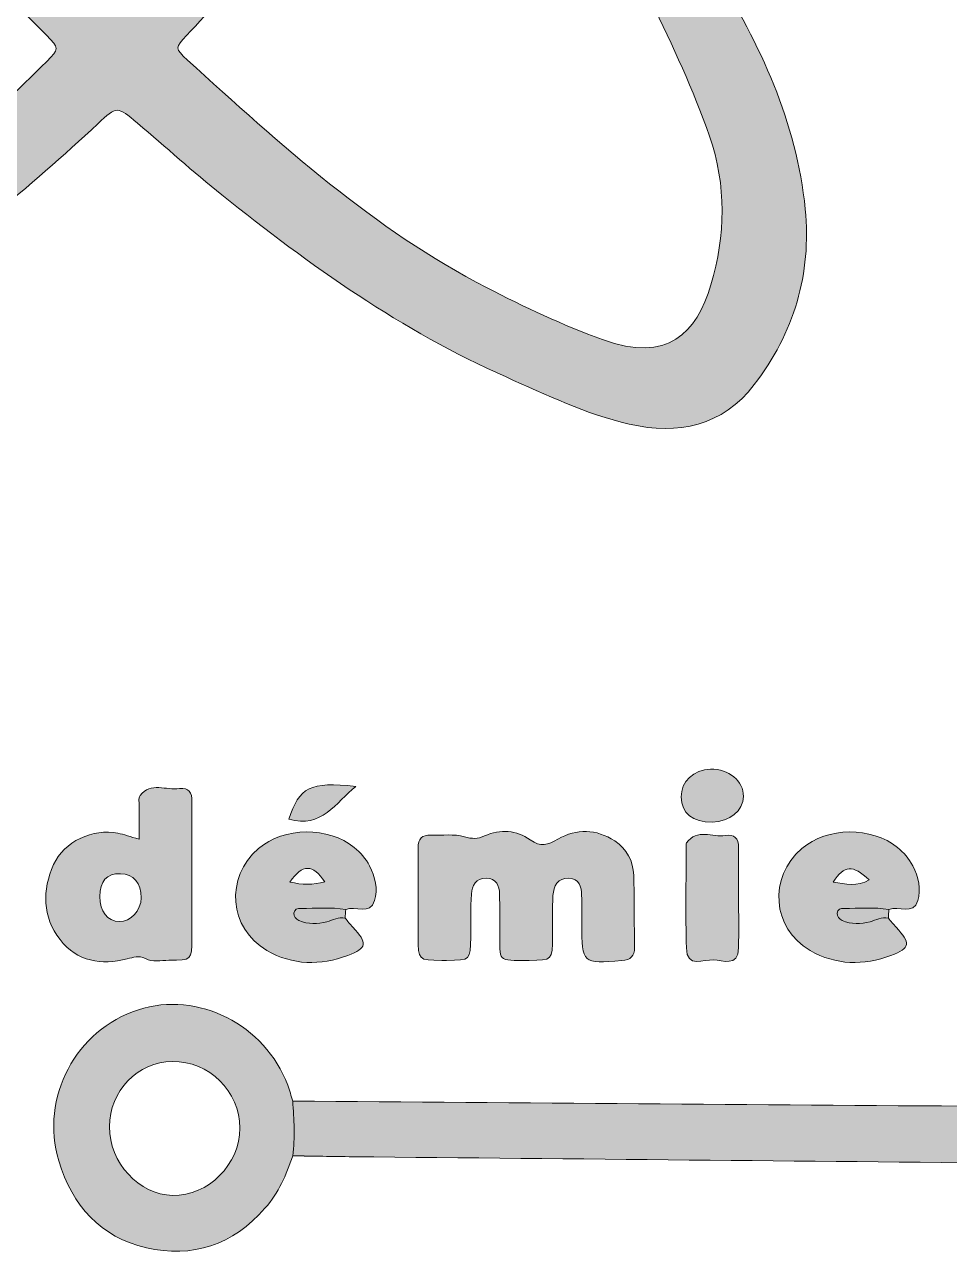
# Model space of a CAD drawing. Header units: millimetres. Extents: x -46 to 187, y -44 to 92.
# Drawn here: x -12.99 to 19.57, y -40.41 to 3.02 of the extents above; entities that cross this region are included whole.
import ezdxf

# ---------------------------------------------------------------- set-up
doc = ezdxf.new("R2010")
doc.units = ezdxf.units.MM
doc.header["$MEASUREMENT"] = 0
doc.layers.add('Calque 1', color=7, linetype='Continuous')

# ---------------------------------------------------------------- blocks, each defined once
blk = doc.blocks.new('block 2')
at = {"layer": 'Calque 1', "true_color": 0xffffff}
h = blk.add_hatch(color=7, dxfattribs=at)
h.dxf.hatch_style = 2
edge = h.paths.add_edge_path()
edge.add_spline(control_points=[(-20.24, 8.566), (-19.517, 10.104), (-18.154, 11.222), (-17.59, 12.909), (-17.046, 12.516), (-16.704, 12.042), (-16.367, 11.579), (-16.021, 11.104), (-15.581, 10.901), (-15.009, 10.87), (-11.517, 10.679), (-8.025, 10.659), (-4.531, 10.857), (-4.131, 10.88), (-3.841, 11.011), (-3.603, 11.336), (-3.254, 11.813), (-2.876, 12.27), (-2.502, 12.728), (-2.365, 12.896), (-2.279, 13.126), (-2.019, 13.17), (-1.792, 13.057), (-1.769, 12.811), (-1.658, 12.625), (-1.345, 12.1), (-1.117, 11.537), (-0.75, 11.025), (-0.409, 10.547), (-0.339, 9.871), (-0.171, 9.276), (-0.099, 9.024), (-0.294, 8.916), (-0.498, 8.876), (-0.884, 8.799), (-1.273, 8.716), (-1.664, 8.692), (-2.038, 8.668), (-2.284, 8.505), (-2.506, 8.217), (-4.005, 6.273), (-5.606, 4.417), (-7.291, 2.633), (-7.692, 2.209), (-7.703, 2.181), (-7.256, 1.773), (-3.983, -1.211), (-0.699, -4.183), (3.278, -6.239), (4.605, -6.924), (5.958, -7.558), (7.363, -8.07), (9.663, -8.907), (10.666, -7.837), (11.174, -6.14), (11.695, -4.403), (11.726, -2.637), (11.124, -0.903), (10.558, 0.722), (9.827, 2.278), (9.076, 3.825), (9.004, 3.973), (8.932, 4.12), (8.85, 4.287), (9.448, 4.57), (10.012, 4.822), (10.561, 5.102), (10.889, 5.27), (11.107, 5.27), (11.324, 4.913), (12.899, 2.311), (14.196, -0.402), (14.497, -3.472), (14.721, -5.751), (14.101, -7.841), (12.702, -9.654), (11.578, -11.111), (10.032, -11.442), (8.298, -11.044), (6.778, -10.694), (5.381, -10.01), (3.964, -9.385), (0.295, -7.768), (-2.938, -5.464), (-6.046, -2.972), (-7.057, -2.161), (-8.023, -1.294), (-9.011, -0.455), (-9.741, 0.164), (-9.738, 0.157), (-10.413, -0.472), (-12.828, -2.725), (-15.383, -4.805), (-18.097, -6.689), (-20.589, -8.418), (-23.291, -9.745), (-26.091, -10.886), (-26.585, -11.088), (-27.105, -11.215), (-27.624, -11.349), (-29.404, -11.809), (-31.168, -10.978), (-32.19, -9.378), (-33.544, -7.258), (-33.961, -4.963), (-33.465, -2.499), (-32.93, 0.158), (-31.828, 2.584), (-30.456, 4.901), (-30.288, 5.185), (-30.117, 5.317), (-29.777, 5.146), (-29.351, 4.93), (-28.906, 4.748), (-28.461, 4.571), (-28.092, 4.424), (-28.02, 4.228), (-28.201, 3.858), (-28.869, 2.491), (-29.458, 1.088), (-30.036, -0.32), (-30.863, -2.334), (-30.887, -4.374), (-30.286, -6.44), (-30.176, -6.817), (-30.026, -7.183), (-29.792, -7.51), (-29.079, -8.507), (-28.247, -8.825), (-27.071, -8.47), (-25.142, -7.887), (-23.388, -6.914), (-21.641, -5.94), (-19.336, -4.655), (-17.354, -2.932), (-15.368, -1.219), (-14.279, -0.28), (-13.229, 0.703), (-12.214, 1.721), (-11.768, 2.169), (-11.765, 2.183), (-12.225, 2.646), (-13.817, 4.246), (-15.323, 5.924), (-16.74, 7.68), (-17.008, 8.011), (-17.315, 8.144), (-17.734, 8.213), (-18.556, 8.349), (-19.417, 8.216), (-20.24, 8.566)], knot_values=[0, 0, 0, 0, 1, 1, 1, 2, 2, 2, 3, 3, 3, 4, 4, 4, 5, 5, 5, 6, 6, 6, 7, 7, 7, 8, 8, 8, 9, 9, 9, 10, 10, 10, 11, 11, 11, 12, 12, 12, 13, 13, 13, 14, 14, 14, 15, 15, 15, 16, 16, 16, 17, 17, 17, 18, 18, 18, 19, 19, 19, 20, 20, 20, 21, 21, 21, 22, 22, 22, 23, 23, 23, 24, 24, 24, 25, 25, 25, 26, 26, 26, 27, 27, 27, 28, 28, 28, 29, 29, 29, 30, 30, 30, 31, 31, 31, 32, 32, 32, 33, 33, 33, 34, 34, 34, 35, 35, 35, 36, 36, 36, 37, 37, 37, 38, 38, 38, 39, 39, 39, 40, 40, 40, 41, 41, 41, 42, 42, 42, 43, 43, 43, 44, 44, 44, 45, 45, 45, 46, 46, 46, 47, 47, 47, 48, 48, 48, 49, 49, 49, 50, 50, 50, 50], degree=3, periodic=1)
edge = h.paths.add_edge_path()
edge.add_spline(control_points=[(-12.973, 7.99), (-12.999, 7.913), (-13.025, 7.835), (-13.052, 7.758), (-12.094, 6.734), (-11.143, 5.703), (-10.174, 4.689), (-9.763, 4.259), (-9.724, 4.257), (-9.31, 4.712), (-8.381, 5.73), (-7.475, 6.769), (-6.561, 7.799), (-6.479, 7.891), (-6.456, 7.992), (-6.555, 8.152), (-8.675, 8.116), (-10.818, 7.889), (-12.973, 7.99)], knot_values=[0, 0, 0, 0, 1, 1, 1, 2, 2, 2, 3, 3, 3, 4, 4, 4, 5, 5, 5, 6, 6, 6, 6], degree=3, periodic=1)
h = blk.add_hatch(color=7, dxfattribs=at)
h.dxf.hatch_style = 2
edge = h.paths.add_edge_path()
edge.add_spline(control_points=[(-3.55, -34.875), (4.571, -34.937), (12.691, -35.003), (20.812, -35.055), (22.269, -35.064), (22.033, -35.244), (22.045, -33.884), (22.092, -28.782), (22.129, -23.68), (22.17, -18.579), (22.172, -18.297), (22.191, -18.014), (22.181, -17.733), (22.17, -17.422), (22.276, -17.248), (22.613, -17.271), (22.754, -17.28), (22.895, -17.271), (23.036, -17.271), (28.564, -17.271), (34.091, -17.271), (39.619, -17.271), (39.76, -17.271), (39.902, -17.283), (40.042, -17.27), (40.375, -17.24), (40.473, -17.395), (40.482, -17.715), (40.519, -19.063), (40.528, -19.06), (39.18, -19.064), (34.329, -19.078), (29.479, -19.095), (24.629, -19.111), (24.544, -19.111), (24.458, -19.119), (24.375, -19.11), (23.981, -19.064), (23.823, -19.209), (23.838, -19.629), (23.868, -20.53), (23.849, -21.433), (23.854, -22.335), (23.878, -26.31), (23.902, -30.285), (23.928, -34.26), (23.933, -35.049), (23.943, -35.838), (23.963, -36.627), (23.971, -36.949), (23.845, -37.091), (23.517, -37.078), (23.095, -37.061), (22.672, -37.067), (22.249, -37.063), (14.354, -36.986), (6.459, -36.909), (-1.435, -36.832), (-2.14, -36.825), (-2.844, -36.81), (-3.549, -36.8), (-3.468, -36.158), (-3.504, -35.517), (-3.55, -34.875)], knot_values=[0, 0, 0, 0, 1, 1, 1, 2, 2, 2, 3, 3, 3, 4, 4, 4, 5, 5, 5, 6, 6, 6, 7, 7, 7, 8, 8, 8, 9, 9, 9, 10, 10, 10, 11, 11, 11, 12, 12, 12, 13, 13, 13, 14, 14, 14, 15, 15, 15, 16, 16, 16, 17, 17, 17, 18, 18, 18, 19, 19, 19, 20, 20, 20, 21, 21, 21, 21], degree=3, periodic=1)
h = blk.add_hatch(color=7, dxfattribs=at)
h.dxf.hatch_style = 2
edge = h.paths.add_edge_path()
edge.add_spline(control_points=[(11.216, -25.051), (10.528, -25.058), (10.141, -24.743), (10.13, -24.169), (10.119, -23.625), (10.56, -23.208), (11.162, -23.193), (11.803, -23.176), (12.326, -23.607), (12.321, -24.147), (12.316, -24.654), (11.838, -25.045), (11.216, -25.051)], knot_values=[0, 0, 0, 0, 1, 1, 1, 2, 2, 2, 3, 3, 3, 4, 4, 4, 4], degree=3, periodic=1)
h = blk.add_hatch(color=7, dxfattribs=at)
h.dxf.hatch_style = 2
edge = h.paths.add_edge_path()
edge.add_spline(control_points=[(-8.955, -25.655), (-8.955, -25.205), (-8.957, -24.87), (-8.954, -24.534), (-8.953, -24.394), (-8.996, -24.212), (-8.925, -24.121), (-8.549, -23.629), (-8.004, -23.945), (-7.537, -23.873), (-7.211, -23.823), (-7.095, -24.021), (-7.099, -24.331), (-7.107, -24.95), (-7.1, -25.57), (-7.1, -26.189), (-7.1, -27.175), (-7.096, -28.161), (-7.101, -29.146), (-7.105, -29.913), (-7.111, -29.918), (-7.907, -29.918), (-8.187, -29.917), (-8.488, -29.992), (-8.74, -29.857), (-8.976, -29.729), (-9.159, -29.813), (-9.378, -29.867), (-10.29, -30.091), (-11.141, -29.973), (-11.744, -29.191), (-12.369, -28.38), (-12.37, -27.455), (-11.971, -26.55), (-11.613, -25.74), (-10.579, -25.263), (-9.706, -25.444), (-9.488, -25.489), (-9.276, -25.564), (-8.955, -25.655)], knot_values=[0, 0, 0, 0, 1, 1, 1, 2, 2, 2, 3, 3, 3, 4, 4, 4, 5, 5, 5, 6, 6, 6, 7, 7, 7, 8, 8, 8, 9, 9, 9, 10, 10, 10, 11, 11, 11, 12, 12, 12, 13, 13, 13, 13], degree=3, periodic=1)
edge = h.paths.add_edge_path()
edge.add_spline(control_points=[(-10.346, -27.675), (-10.348, -28.195), (-10.071, -28.547), (-9.654, -28.554), (-9.249, -28.561), (-8.893, -28.172), (-8.886, -27.714), (-8.878, -27.208), (-9.161, -26.879), (-9.615, -26.869), (-10.101, -26.857), (-10.344, -27.125), (-10.346, -27.675)], knot_values=[0, 0, 0, 0, 1, 1, 1, 2, 2, 2, 3, 3, 3, 4, 4, 4, 4], degree=3, periodic=1)
h = blk.add_hatch(color=7, dxfattribs=at)
h.dxf.hatch_style = 2
edge = h.paths.add_edge_path()
edge.add_spline(control_points=[(-1.331, -23.794), (-2.025, -24.36), (-2.536, -25.29), (-3.683, -24.951), (-3.318, -23.823), (-2.945, -23.626), (-1.331, -23.794)], knot_values=[0, 0, 0, 0, 1, 1, 1, 2, 2, 2, 2], degree=3, periodic=1)
h = blk.add_hatch(color=7, dxfattribs=at)
h.dxf.hatch_style = 2
edge = h.paths.add_edge_path()
edge.add_spline(control_points=[(-1.705, -28.432), (-1.614, -28.539), (-1.528, -28.649), (-1.432, -28.752), (-0.91, -29.312), (-0.923, -29.493), (-1.611, -29.746), (-2.576, -30.101), (-3.553, -30.103), (-4.463, -29.568), (-5.803, -28.781), (-5.938, -27), (-4.755, -25.987), (-3.861, -25.223), (-2.289, -25.202), (-1.383, -25.946), (-1.164, -26.126), (-0.98, -26.337), (-0.846, -26.591), (-0.64, -26.981), (-0.549, -27.417), (-0.665, -27.818), (-0.82, -28.35), (-1.351, -27.982), (-1.683, -28.128), (-2.21, -28.043), (-2.739, -28.091), (-3.268, -28.094), (-3.377, -28.095), (-3.498, -28.113), (-3.508, -28.259), (-3.517, -28.385), (-3.428, -28.467), (-3.33, -28.513), (-3.011, -28.661), (-2.675, -28.642), (-2.348, -28.56), (-2.135, -28.507), (-1.939, -28.38), (-1.705, -28.432)], knot_values=[0, 0, 0, 0, 1, 1, 1, 2, 2, 2, 3, 3, 3, 4, 4, 4, 5, 5, 5, 6, 6, 6, 7, 7, 7, 8, 8, 8, 9, 9, 9, 10, 10, 10, 11, 11, 11, 12, 12, 12, 13, 13, 13, 13], degree=3, periodic=1)
edge = h.paths.add_edge_path()
edge.add_spline(control_points=[(-3.648, -27.163), (-3.23, -27.264), (-2.836, -27.265), (-2.42, -27.161), (-2.841, -26.519), (-3.208, -26.52), (-3.648, -27.163)], knot_values=[0, 0, 0, 0, 1, 1, 1, 2, 2, 2, 2], degree=3, periodic=1)
h = blk.add_hatch(color=7, dxfattribs=at)
h.dxf.hatch_style = 2
edge = h.paths.add_edge_path()
edge.add_spline(control_points=[(0.865, -27.737), (0.865, -27.145), (0.872, -26.553), (0.862, -25.961), (0.856, -25.634), (1.006, -25.503), (1.322, -25.515), (1.716, -25.53), (2.132, -25.459), (2.496, -25.568), (2.769, -25.649), (2.967, -25.648), (3.205, -25.54), (3.765, -25.284), (4.326, -25.335), (4.813, -25.68), (5.181, -25.94), (5.436, -25.862), (5.789, -25.656), (6.447, -25.272), (7.137, -25.289), (7.787, -25.717), (8.218, -26), (8.443, -26.421), (8.458, -26.926), (8.484, -27.77), (8.472, -28.616), (8.485, -29.462), (8.49, -29.777), (8.359, -29.896), (8.038, -29.925), (6.66, -30.05), (6.631, -30.033), (6.631, -28.644), (6.631, -28.305), (6.632, -27.967), (6.624, -27.629), (6.616, -27.325), (6.534, -27.044), (6.173, -27.028), (5.774, -27.01), (5.634, -27.305), (5.614, -27.635), (5.584, -28.113), (5.6, -28.593), (5.596, -29.072), (5.59, -29.914), (5.59, -29.92), (4.778, -29.919), (3.618, -29.919), (3.747, -30.005), (3.74, -28.87), (3.737, -28.447), (3.742, -28.024), (3.733, -27.601), (3.726, -27.292), (3.626, -27.031), (3.26, -27.027), (2.9, -27.023), (2.763, -27.294), (2.743, -27.585), (2.707, -28.089), (2.723, -28.598), (2.718, -29.105), (2.71, -29.916), (2.711, -29.916), (1.867, -29.921), (1.811, -29.921), (1.754, -29.921), (1.698, -29.921), (0.868, -29.915), (0.867, -29.915), (0.862, -29.09), (0.86, -28.639), (0.862, -28.188), (0.862, -27.737), (0.863, -27.737), (0.864, -27.737), (0.865, -27.737)], knot_values=[0, 0, 0, 0, 1, 1, 1, 2, 2, 2, 3, 3, 3, 4, 4, 4, 5, 5, 5, 6, 6, 6, 7, 7, 7, 8, 8, 8, 9, 9, 9, 10, 10, 10, 11, 11, 11, 12, 12, 12, 13, 13, 13, 14, 14, 14, 15, 15, 15, 16, 16, 16, 17, 17, 17, 18, 18, 18, 19, 19, 19, 20, 20, 20, 21, 21, 21, 22, 22, 22, 23, 23, 23, 24, 24, 24, 25, 25, 25, 26, 26, 26, 26], degree=3, periodic=1)
h = blk.add_hatch(color=7, dxfattribs=at)
h.dxf.hatch_style = 2
edge = h.paths.add_edge_path()
edge.add_spline(control_points=[(12.15, -27.717), (12.15, -28.305), (12.161, -28.894), (12.148, -29.482), (12.133, -30.166), (11.591, -29.916), (11.269, -29.9), (10.927, -29.882), (10.327, -30.213), (10.31, -29.483), (10.282, -28.307), (10.302, -27.13), (10.303, -25.953), (10.303, -25.898), (10.292, -25.828), (10.32, -25.788), (10.685, -25.26), (11.229, -25.605), (11.686, -25.523), (11.985, -25.47), (12.157, -25.621), (12.152, -25.952), (12.143, -26.54), (12.149, -27.129), (12.15, -27.717)], knot_values=[0, 0, 0, 0, 1, 1, 1, 2, 2, 2, 3, 3, 3, 4, 4, 4, 5, 5, 5, 6, 6, 6, 7, 7, 7, 8, 8, 8, 8], degree=3, periodic=1)
h = blk.add_hatch(color=7, dxfattribs=at)
h.dxf.hatch_style = 2
edge = h.paths.add_edge_path()
edge.add_spline(control_points=[(17.423, -28.432), (17.514, -28.539), (17.6, -28.649), (17.696, -28.752), (18.218, -29.312), (18.205, -29.493), (17.516, -29.746), (16.552, -30.101), (15.575, -30.103), (14.665, -29.568), (13.325, -28.781), (13.19, -27), (14.373, -25.987), (15.267, -25.223), (16.839, -25.202), (17.745, -25.946), (17.964, -26.126), (18.148, -26.337), (18.282, -26.591), (18.488, -26.981), (18.579, -27.417), (18.462, -27.818), (18.307, -28.35), (17.776, -27.982), (17.444, -28.128), (16.918, -28.043), (16.388, -28.091), (15.86, -28.094), (15.751, -28.095), (15.63, -28.113), (15.62, -28.259), (15.611, -28.385), (15.7, -28.467), (15.798, -28.513), (16.116, -28.661), (16.453, -28.642), (16.78, -28.56), (16.993, -28.507), (17.189, -28.38), (17.423, -28.432)], knot_values=[0, 0, 0, 0, 1, 1, 1, 2, 2, 2, 3, 3, 3, 4, 4, 4, 5, 5, 5, 6, 6, 6, 7, 7, 7, 8, 8, 8, 9, 9, 9, 10, 10, 10, 11, 11, 11, 12, 12, 12, 13, 13, 13, 13], degree=3, periodic=1)
edge = h.paths.add_edge_path()
edge.add_spline(control_points=[(15.479, -27.17), (15.912, -27.234), (16.32, -27.333), (16.752, -27.09), (16.15, -26.54), (15.887, -26.56), (15.479, -27.17)], knot_values=[0, 0, 0, 0, 1, 1, 1, 2, 2, 2, 2], degree=3, periodic=1)
at = {"layer": 'Calque 1', "true_color": 0xe0edf7}
h = blk.add_hatch(color=254, dxfattribs=at)
h.dxf.hatch_style = 2
edge = h.paths.add_edge_path()
edge.add_spline(control_points=[(-1.705, -28.432), (-1.939, -28.38), (-2.135, -28.507), (-2.348, -28.56), (-2.675, -28.642), (-3.011, -28.661), (-3.33, -28.513), (-3.428, -28.467), (-3.517, -28.385), (-3.508, -28.259), (-3.498, -28.113), (-3.377, -28.095), (-3.268, -28.094), (-2.739, -28.091), (-2.21, -28.043), (-1.683, -28.128), (-1.69, -28.229), (-1.697, -28.331), (-1.705, -28.432)], knot_values=[0, 0, 0, 0, 1, 1, 1, 2, 2, 2, 3, 3, 3, 4, 4, 4, 5, 5, 5, 6, 6, 6, 6], degree=3, periodic=1)
h = blk.add_hatch(color=254, dxfattribs=at)
h.dxf.hatch_style = 2
edge = h.paths.add_edge_path()
edge.add_spline(control_points=[(17.423, -28.432), (17.189, -28.38), (16.993, -28.507), (16.78, -28.56), (16.453, -28.642), (16.116, -28.661), (15.798, -28.513), (15.7, -28.467), (15.611, -28.385), (15.62, -28.259), (15.63, -28.113), (15.751, -28.095), (15.86, -28.094), (16.388, -28.091), (16.918, -28.043), (17.444, -28.128), (17.437, -28.229), (17.43, -28.331), (17.423, -28.432)], knot_values=[0, 0, 0, 0, 1, 1, 1, 2, 2, 2, 3, 3, 3, 4, 4, 4, 5, 5, 5, 6, 6, 6, 6], degree=3, periodic=1)
at = {"layer": 'Calque 1', "true_color": 0xffffff}
h = blk.add_hatch(color=7, dxfattribs=at)
h.dxf.hatch_style = 2
edge = h.paths.add_edge_path()
edge.add_spline(control_points=[(-3.55, -34.875), (-3.504, -35.517), (-3.468, -36.158), (-3.549, -36.8), (-3.774, -37.469), (-4.053, -38.1), (-4.527, -38.646), (-5.652, -39.94), (-7.086, -40.408), (-8.705, -40.036), (-10.308, -39.667), (-11.32, -38.547), (-11.788, -36.979), (-12.454, -34.746), (-11.186, -32.364), (-8.986, -31.657), (-6.896, -30.985), (-4.526, -32.181), (-3.727, -34.313), (-3.658, -34.497), (-3.608, -34.688), (-3.55, -34.875)], knot_values=[0, 0, 0, 0, 1, 1, 1, 2, 2, 2, 3, 3, 3, 4, 4, 4, 5, 5, 5, 6, 6, 6, 7, 7, 7, 7], degree=3, periodic=1)
edge = h.paths.add_edge_path()
edge.add_spline(control_points=[(-10.005, -35.773), (-10.009, -37.04), (-8.967, -38.174), (-7.778, -38.195), (-6.524, -38.218), (-5.412, -37.102), (-5.413, -35.821), (-5.413, -34.529), (-6.493, -33.463), (-7.787, -33.477), (-9.007, -33.49), (-10, -34.518), (-10.005, -35.773)], knot_values=[0, 0, 0, 0, 1, 1, 1, 2, 2, 2, 3, 3, 3, 4, 4, 4, 4], degree=3, periodic=1)
at = {"layer": 'Calque 1', "lineweight": 0}
for points, knots in [([(-20.24, 8.566), (-19.417, 8.216), (-18.556, 8.349), (-17.734, 8.213), (-17.315, 8.144), (-17.008, 8.011), (-16.74, 7.68), (-15.323, 5.924), (-13.817, 4.246), (-12.225, 2.646), (-11.765, 2.183), (-11.768, 2.169), (-12.214, 1.721), (-13.229, 0.703), (-14.279, -0.28), (-15.368, -1.219), (-17.354, -2.932), (-19.336, -4.655), (-21.641, -5.94), (-23.388, -6.914), (-25.142, -7.887), (-27.071, -8.47), (-28.247, -8.825), (-29.079, -8.507), (-29.792, -7.51), (-30.026, -7.183), (-30.176, -6.817), (-30.286, -6.44), (-30.887, -4.374), (-30.863, -2.334), (-30.036, -0.32), (-29.458, 1.088), (-28.869, 2.491), (-28.201, 3.858), (-28.02, 4.228), (-28.092, 4.424), (-28.461, 4.571), (-28.906, 4.748), (-29.351, 4.93), (-29.777, 5.146), (-30.117, 5.317), (-30.288, 5.185), (-30.456, 4.901), (-31.828, 2.584), (-32.93, 0.158), (-33.465, -2.499), (-33.961, -4.963), (-33.544, -7.258), (-32.19, -9.378), (-31.168, -10.978), (-29.404, -11.809), (-27.624, -11.349), (-27.105, -11.215), (-26.585, -11.088), (-26.091, -10.886), (-23.291, -9.745), (-20.589, -8.418), (-18.097, -6.689), (-15.383, -4.805), (-12.828, -2.725), (-10.413, -0.472), (-9.738, 0.157), (-9.741, 0.164), (-9.011, -0.455), (-8.023, -1.294), (-7.057, -2.161), (-6.046, -2.972), (-2.938, -5.464), (0.295, -7.768), (3.964, -9.385), (5.381, -10.01), (6.778, -10.694), (8.298, -11.044), (10.032, -11.442), (11.578, -11.111), (12.702, -9.654), (14.101, -7.841), (14.721, -5.751), (14.497, -3.472), (14.196, -0.402), (12.899, 2.311), (11.324, 4.913), (11.107, 5.27), (10.889, 5.27), (10.561, 5.102), (10.012, 4.822), (9.448, 4.57), (8.85, 4.287), (8.932, 4.12), (9.004, 3.973), (9.076, 3.825), (9.827, 2.278), (10.558, 0.722), (11.124, -0.903), (11.726, -2.637), (11.695, -4.403), (11.174, -6.14), (10.666, -7.837), (9.663, -8.907), (7.363, -8.07), (5.958, -7.558), (4.605, -6.924), (3.278, -6.239), (-0.699, -4.183), (-3.983, -1.211), (-7.256, 1.773), (-7.703, 2.181), (-7.692, 2.209), (-7.291, 2.633), (-5.606, 4.417), (-4.005, 6.273), (-2.506, 8.217), (-2.284, 8.505), (-2.038, 8.668), (-1.664, 8.692), (-1.273, 8.716), (-0.884, 8.799), (-0.498, 8.876), (-0.294, 8.916), (-0.099, 9.024), (-0.171, 9.276), (-0.339, 9.871), (-0.409, 10.547), (-0.75, 11.025), (-1.117, 11.537), (-1.345, 12.1), (-1.658, 12.625), (-1.769, 12.811), (-1.792, 13.057), (-2.019, 13.17), (-2.279, 13.126), (-2.365, 12.896), (-2.502, 12.728), (-2.876, 12.27), (-3.254, 11.813), (-3.603, 11.336), (-3.841, 11.011), (-4.131, 10.88), (-4.531, 10.857), (-8.025, 10.659), (-11.517, 10.679), (-15.009, 10.87), (-15.581, 10.901), (-16.021, 11.104), (-16.367, 11.579), (-16.704, 12.042), (-17.046, 12.516), (-17.59, 12.909), (-18.154, 11.222), (-19.517, 10.104), (-20.24, 8.566)], [0, 0, 0, 0, 1, 1, 1, 2, 2, 2, 3, 3, 3, 4, 4, 4, 5, 5, 5, 6, 6, 6, 7, 7, 7, 8, 8, 8, 9, 9, 9, 10, 10, 10, 11, 11, 11, 12, 12, 12, 13, 13, 13, 14, 14, 14, 15, 15, 15, 16, 16, 16, 17, 17, 17, 18, 18, 18, 19, 19, 19, 20, 20, 20, 21, 21, 21, 22, 22, 22, 23, 23, 23, 24, 24, 24, 25, 25, 25, 26, 26, 26, 27, 27, 27, 28, 28, 28, 29, 29, 29, 30, 30, 30, 31, 31, 31, 32, 32, 32, 33, 33, 33, 34, 34, 34, 35, 35, 35, 36, 36, 36, 37, 37, 37, 38, 38, 38, 39, 39, 39, 40, 40, 40, 41, 41, 41, 42, 42, 42, 43, 43, 43, 44, 44, 44, 45, 45, 45, 46, 46, 46, 47, 47, 47, 48, 48, 48, 49, 49, 49, 50, 50, 50, 50]), ([(-20.24, 8.566), (-19.517, 10.104), (-18.154, 11.222), (-17.59, 12.909), (-17.046, 12.516), (-16.704, 12.042), (-16.367, 11.579), (-16.021, 11.104), (-15.581, 10.901), (-15.009, 10.87), (-11.517, 10.679), (-8.025, 10.659), (-4.531, 10.857), (-4.131, 10.88), (-3.841, 11.011), (-3.603, 11.336), (-3.254, 11.813), (-2.876, 12.27), (-2.502, 12.728), (-2.365, 12.896), (-2.279, 13.126), (-2.019, 13.17), (-1.792, 13.057), (-1.769, 12.811), (-1.658, 12.625), (-1.345, 12.1), (-1.117, 11.537), (-0.75, 11.025), (-0.409, 10.547), (-0.339, 9.871), (-0.171, 9.276), (-0.099, 9.024), (-0.294, 8.916), (-0.498, 8.876), (-0.884, 8.799), (-1.273, 8.716), (-1.664, 8.692), (-2.038, 8.668), (-2.284, 8.505), (-2.506, 8.217), (-4.005, 6.273), (-5.606, 4.417), (-7.291, 2.633), (-7.692, 2.209), (-7.703, 2.181), (-7.256, 1.773), (-3.983, -1.211), (-0.699, -4.183), (3.278, -6.239), (4.605, -6.924), (5.958, -7.558), (7.363, -8.07), (9.663, -8.907), (10.666, -7.837), (11.174, -6.14), (11.695, -4.403), (11.726, -2.637), (11.124, -0.903), (10.558, 0.722), (9.827, 2.278), (9.076, 3.825), (9.004, 3.973), (8.932, 4.12), (8.85, 4.287), (9.448, 4.57), (10.012, 4.822), (10.561, 5.102), (10.889, 5.27), (11.107, 5.27), (11.324, 4.913), (12.899, 2.311), (14.196, -0.402), (14.497, -3.472), (14.721, -5.751), (14.101, -7.841), (12.702, -9.654), (11.578, -11.111), (10.032, -11.442), (8.298, -11.044), (6.778, -10.694), (5.381, -10.01), (3.964, -9.385), (0.295, -7.768), (-2.938, -5.464), (-6.046, -2.972), (-7.057, -2.161), (-8.023, -1.294), (-9.011, -0.455), (-9.741, 0.164), (-9.738, 0.157), (-10.413, -0.472), (-12.828, -2.725), (-15.383, -4.805), (-18.097, -6.689), (-20.589, -8.418), (-23.291, -9.745), (-26.091, -10.886), (-26.585, -11.088), (-27.105, -11.215), (-27.624, -11.349), (-29.404, -11.809), (-31.168, -10.978), (-32.19, -9.378), (-33.544, -7.258), (-33.961, -4.963), (-33.465, -2.499), (-32.93, 0.158), (-31.828, 2.584), (-30.456, 4.901), (-30.288, 5.185), (-30.117, 5.317), (-29.777, 5.146), (-29.351, 4.93), (-28.906, 4.748), (-28.461, 4.571), (-28.092, 4.424), (-28.02, 4.228), (-28.201, 3.858), (-28.869, 2.491), (-29.458, 1.088), (-30.036, -0.32), (-30.863, -2.334), (-30.887, -4.374), (-30.286, -6.44), (-30.176, -6.817), (-30.026, -7.183), (-29.792, -7.51), (-29.079, -8.507), (-28.247, -8.825), (-27.071, -8.47), (-25.142, -7.887), (-23.388, -6.914), (-21.641, -5.94), (-19.336, -4.655), (-17.354, -2.932), (-15.368, -1.219), (-14.279, -0.28), (-13.229, 0.703), (-12.214, 1.721), (-11.768, 2.169), (-11.765, 2.183), (-12.225, 2.646), (-13.817, 4.246), (-15.323, 5.924), (-16.74, 7.68), (-17.008, 8.011), (-17.315, 8.144), (-17.734, 8.213), (-18.556, 8.349), (-19.417, 8.216), (-20.24, 8.566)], [0, 0, 0, 0, 1, 1, 1, 2, 2, 2, 3, 3, 3, 4, 4, 4, 5, 5, 5, 6, 6, 6, 7, 7, 7, 8, 8, 8, 9, 9, 9, 10, 10, 10, 11, 11, 11, 12, 12, 12, 13, 13, 13, 14, 14, 14, 15, 15, 15, 16, 16, 16, 17, 17, 17, 18, 18, 18, 19, 19, 19, 20, 20, 20, 21, 21, 21, 22, 22, 22, 23, 23, 23, 24, 24, 24, 25, 25, 25, 26, 26, 26, 27, 27, 27, 28, 28, 28, 29, 29, 29, 30, 30, 30, 31, 31, 31, 32, 32, 32, 33, 33, 33, 34, 34, 34, 35, 35, 35, 36, 36, 36, 37, 37, 37, 38, 38, 38, 39, 39, 39, 40, 40, 40, 41, 41, 41, 42, 42, 42, 43, 43, 43, 44, 44, 44, 45, 45, 45, 46, 46, 46, 47, 47, 47, 48, 48, 48, 49, 49, 49, 50, 50, 50, 50]), ([(-3.549, -36.799), (-2.844, -36.81), (-2.14, -36.825), (-1.435, -36.832), (6.459, -36.909), (14.354, -36.986), (22.249, -37.063), (22.672, -37.067), (23.095, -37.061), (23.517, -37.078), (23.845, -37.091), (23.971, -36.949), (23.963, -36.627), (23.943, -35.838), (23.933, -35.049), (23.928, -34.26), (23.902, -30.285), (23.878, -26.31), (23.854, -22.335), (23.849, -21.433), (23.868, -20.53), (23.838, -19.629), (23.823, -19.209), (23.981, -19.064), (24.375, -19.11), (24.458, -19.119), (24.544, -19.111), (24.629, -19.111), (29.479, -19.095), (34.329, -19.078), (39.18, -19.064), (40.528, -19.06), (40.519, -19.063), (40.482, -17.715), (40.473, -17.395), (40.375, -17.24), (40.042, -17.27), (39.902, -17.283), (39.76, -17.271), (39.619, -17.271), (34.091, -17.271), (28.564, -17.271), (23.036, -17.271), (22.895, -17.271), (22.754, -17.28), (22.613, -17.271), (22.276, -17.248), (22.17, -17.422), (22.181, -17.733), (22.191, -18.014), (22.172, -18.297), (22.17, -18.579), (22.129, -23.68), (22.092, -28.782), (22.045, -33.884), (22.033, -35.244), (22.269, -35.064), (20.812, -35.055), (12.691, -35.003), (4.571, -34.937), (-3.55, -34.875), (-3.608, -34.688), (-3.658, -34.497), (-3.727, -34.313), (-4.526, -32.181), (-6.896, -30.985), (-8.986, -31.657), (-11.186, -32.364), (-12.454, -34.746), (-11.788, -36.979), (-11.32, -38.547), (-10.308, -39.667), (-8.705, -40.036), (-7.086, -40.408), (-5.652, -39.94), (-4.527, -38.646), (-4.053, -38.1), (-3.774, -37.469), (-3.549, -36.799)], [0, 0, 0, 0, 1, 1, 1, 2, 2, 2, 3, 3, 3, 4, 4, 4, 5, 5, 5, 6, 6, 6, 7, 7, 7, 8, 8, 8, 9, 9, 9, 10, 10, 10, 11, 11, 11, 12, 12, 12, 13, 13, 13, 14, 14, 14, 15, 15, 15, 16, 16, 16, 17, 17, 17, 18, 18, 18, 19, 19, 19, 20, 20, 20, 21, 21, 21, 22, 22, 22, 23, 23, 23, 24, 24, 24, 25, 25, 25, 26, 26, 26, 26]), ([(-3.55, -34.875), (4.571, -34.937), (12.691, -35.003), (20.812, -35.055), (22.269, -35.064), (22.033, -35.244), (22.045, -33.884), (22.092, -28.782), (22.129, -23.68), (22.17, -18.579), (22.172, -18.297), (22.191, -18.014), (22.181, -17.733), (22.17, -17.422), (22.276, -17.248), (22.613, -17.271), (22.754, -17.28), (22.895, -17.271), (23.036, -17.271), (28.564, -17.271), (34.091, -17.271), (39.619, -17.271), (39.76, -17.271), (39.902, -17.283), (40.042, -17.27), (40.375, -17.24), (40.473, -17.395), (40.482, -17.715), (40.519, -19.063), (40.528, -19.06), (39.18, -19.064), (34.329, -19.078), (29.479, -19.095), (24.629, -19.111), (24.544, -19.111), (24.458, -19.119), (24.375, -19.11), (23.981, -19.064), (23.823, -19.209), (23.838, -19.629), (23.868, -20.53), (23.849, -21.433), (23.854, -22.335), (23.878, -26.31), (23.902, -30.285), (23.928, -34.26), (23.933, -35.049), (23.943, -35.838), (23.963, -36.627), (23.971, -36.949), (23.845, -37.091), (23.517, -37.078), (23.095, -37.061), (22.672, -37.067), (22.249, -37.063), (14.354, -36.986), (6.459, -36.909), (-1.435, -36.832), (-2.14, -36.825), (-2.844, -36.81), (-3.549, -36.8), (-3.468, -36.158), (-3.504, -35.517), (-3.55, -34.875)], [0, 0, 0, 0, 1, 1, 1, 2, 2, 2, 3, 3, 3, 4, 4, 4, 5, 5, 5, 6, 6, 6, 7, 7, 7, 8, 8, 8, 9, 9, 9, 10, 10, 10, 11, 11, 11, 12, 12, 12, 13, 13, 13, 14, 14, 14, 15, 15, 15, 16, 16, 16, 17, 17, 17, 18, 18, 18, 19, 19, 19, 20, 20, 20, 21, 21, 21, 21]), ([(11.216, -25.051), (11.838, -25.045), (12.316, -24.654), (12.321, -24.147), (12.326, -23.607), (11.803, -23.176), (11.162, -23.193), (10.56, -23.208), (10.119, -23.625), (10.13, -24.169), (10.141, -24.743), (10.528, -25.058), (11.216, -25.051)], [0, 0, 0, 0, 1, 1, 1, 2, 2, 2, 3, 3, 3, 4, 4, 4, 4]), ([(11.216, -25.051), (10.528, -25.058), (10.141, -24.743), (10.13, -24.169), (10.119, -23.625), (10.56, -23.208), (11.162, -23.193), (11.803, -23.176), (12.326, -23.607), (12.321, -24.147), (12.316, -24.654), (11.838, -25.045), (11.216, -25.051)], [0, 0, 0, 0, 1, 1, 1, 2, 2, 2, 3, 3, 3, 4, 4, 4, 4]), ([(-8.955, -25.655), (-9.276, -25.564), (-9.488, -25.489), (-9.706, -25.444), (-10.579, -25.263), (-11.613, -25.74), (-11.971, -26.55), (-12.37, -27.455), (-12.369, -28.38), (-11.744, -29.191), (-11.141, -29.973), (-10.29, -30.091), (-9.378, -29.867), (-9.159, -29.813), (-8.976, -29.729), (-8.74, -29.857), (-8.488, -29.992), (-8.187, -29.917), (-7.907, -29.918), (-7.111, -29.918), (-7.105, -29.913), (-7.101, -29.146), (-7.096, -28.161), (-7.1, -27.175), (-7.1, -26.189), (-7.1, -25.57), (-7.107, -24.95), (-7.099, -24.331), (-7.095, -24.021), (-7.211, -23.823), (-7.537, -23.873), (-8.004, -23.945), (-8.549, -23.629), (-8.925, -24.121), (-8.996, -24.212), (-8.953, -24.394), (-8.954, -24.534), (-8.957, -24.87), (-8.955, -25.205), (-8.955, -25.655)], [0, 0, 0, 0, 1, 1, 1, 2, 2, 2, 3, 3, 3, 4, 4, 4, 5, 5, 5, 6, 6, 6, 7, 7, 7, 8, 8, 8, 9, 9, 9, 10, 10, 10, 11, 11, 11, 12, 12, 12, 13, 13, 13, 13]), ([(-8.955, -25.655), (-8.955, -25.205), (-8.957, -24.87), (-8.954, -24.534), (-8.953, -24.394), (-8.996, -24.212), (-8.925, -24.121), (-8.549, -23.629), (-8.004, -23.945), (-7.537, -23.873), (-7.211, -23.823), (-7.095, -24.021), (-7.099, -24.331), (-7.107, -24.95), (-7.1, -25.57), (-7.1, -26.189), (-7.1, -27.175), (-7.096, -28.161), (-7.101, -29.146), (-7.105, -29.913), (-7.111, -29.918), (-7.907, -29.918), (-8.187, -29.917), (-8.488, -29.992), (-8.74, -29.857), (-8.976, -29.729), (-9.159, -29.813), (-9.378, -29.867), (-10.29, -30.091), (-11.141, -29.973), (-11.744, -29.191), (-12.369, -28.38), (-12.37, -27.455), (-11.971, -26.55), (-11.613, -25.74), (-10.579, -25.263), (-9.706, -25.444), (-9.488, -25.489), (-9.276, -25.564), (-8.955, -25.655)], [0, 0, 0, 0, 1, 1, 1, 2, 2, 2, 3, 3, 3, 4, 4, 4, 5, 5, 5, 6, 6, 6, 7, 7, 7, 8, 8, 8, 9, 9, 9, 10, 10, 10, 11, 11, 11, 12, 12, 12, 13, 13, 13, 13]), ([(-1.331, -23.794), (-2.945, -23.626), (-3.318, -23.823), (-3.683, -24.951), (-2.536, -25.29), (-2.025, -24.36), (-1.331, -23.794)], [0, 0, 0, 0, 1, 1, 1, 2, 2, 2, 2]), ([(-1.331, -23.794), (-2.025, -24.36), (-2.536, -25.29), (-3.683, -24.951), (-3.318, -23.823), (-2.945, -23.626), (-1.331, -23.794)], [0, 0, 0, 0, 1, 1, 1, 2, 2, 2, 2]), ([(-1.683, -28.128), (-1.351, -27.982), (-0.82, -28.35), (-0.665, -27.818), (-0.549, -27.417), (-0.64, -26.981), (-0.846, -26.591), (-0.98, -26.337), (-1.164, -26.126), (-1.383, -25.946), (-2.289, -25.202), (-3.861, -25.223), (-4.755, -25.987), (-5.938, -27), (-5.803, -28.781), (-4.463, -29.568), (-3.553, -30.103), (-2.576, -30.101), (-1.611, -29.746), (-0.923, -29.493), (-0.91, -29.312), (-1.432, -28.752), (-1.528, -28.649), (-1.614, -28.539), (-1.705, -28.432), (-1.697, -28.331), (-1.69, -28.229), (-1.683, -28.128)], [0, 0, 0, 0, 1, 1, 1, 2, 2, 2, 3, 3, 3, 4, 4, 4, 5, 5, 5, 6, 6, 6, 7, 7, 7, 8, 8, 8, 9, 9, 9, 9]), ([(-1.705, -28.432), (-1.614, -28.539), (-1.528, -28.649), (-1.432, -28.752), (-0.91, -29.312), (-0.923, -29.493), (-1.611, -29.746), (-2.576, -30.101), (-3.553, -30.103), (-4.463, -29.568), (-5.803, -28.781), (-5.938, -27), (-4.755, -25.987), (-3.861, -25.223), (-2.289, -25.202), (-1.383, -25.946), (-1.164, -26.126), (-0.98, -26.337), (-0.846, -26.591), (-0.64, -26.981), (-0.549, -27.417), (-0.665, -27.818), (-0.82, -28.35), (-1.351, -27.982), (-1.683, -28.128), (-2.21, -28.043), (-2.739, -28.091), (-3.268, -28.094), (-3.377, -28.095), (-3.498, -28.113), (-3.508, -28.259), (-3.517, -28.385), (-3.428, -28.467), (-3.33, -28.513), (-3.011, -28.661), (-2.675, -28.642), (-2.348, -28.56), (-2.135, -28.507), (-1.939, -28.38), (-1.705, -28.432)], [0, 0, 0, 0, 1, 1, 1, 2, 2, 2, 3, 3, 3, 4, 4, 4, 5, 5, 5, 6, 6, 6, 7, 7, 7, 8, 8, 8, 9, 9, 9, 10, 10, 10, 11, 11, 11, 12, 12, 12, 13, 13, 13, 13]), ([(0.865, -27.737), (0.864, -27.737), (0.863, -27.737), (0.862, -27.737), (0.862, -28.188), (0.86, -28.639), (0.862, -29.09), (0.867, -29.915), (0.868, -29.915), (1.698, -29.921), (1.754, -29.921), (1.811, -29.921), (1.867, -29.921), (2.711, -29.916), (2.71, -29.916), (2.718, -29.105), (2.723, -28.598), (2.707, -28.089), (2.743, -27.585), (2.763, -27.294), (2.9, -27.023), (3.26, -27.027), (3.626, -27.031), (3.726, -27.292), (3.733, -27.601), (3.742, -28.024), (3.737, -28.447), (3.74, -28.87), (3.747, -30.005), (3.618, -29.919), (4.778, -29.919), (5.59, -29.92), (5.59, -29.914), (5.596, -29.072), (5.6, -28.593), (5.584, -28.113), (5.614, -27.635), (5.634, -27.305), (5.774, -27.01), (6.173, -27.028), (6.534, -27.044), (6.616, -27.325), (6.624, -27.629), (6.632, -27.967), (6.631, -28.305), (6.631, -28.644), (6.631, -30.033), (6.66, -30.05), (8.038, -29.925), (8.359, -29.896), (8.49, -29.777), (8.485, -29.462), (8.472, -28.616), (8.484, -27.77), (8.458, -26.926), (8.443, -26.421), (8.218, -26), (7.787, -25.717), (7.137, -25.289), (6.447, -25.272), (5.789, -25.656), (5.436, -25.862), (5.181, -25.94), (4.813, -25.68), (4.326, -25.335), (3.765, -25.284), (3.205, -25.54), (2.967, -25.648), (2.769, -25.649), (2.496, -25.568), (2.132, -25.459), (1.716, -25.53), (1.322, -25.515), (1.006, -25.503), (0.856, -25.634), (0.862, -25.961), (0.872, -26.553), (0.865, -27.145), (0.865, -27.737)], [0, 0, 0, 0, 1, 1, 1, 2, 2, 2, 3, 3, 3, 4, 4, 4, 5, 5, 5, 6, 6, 6, 7, 7, 7, 8, 8, 8, 9, 9, 9, 10, 10, 10, 11, 11, 11, 12, 12, 12, 13, 13, 13, 14, 14, 14, 15, 15, 15, 16, 16, 16, 17, 17, 17, 18, 18, 18, 19, 19, 19, 20, 20, 20, 21, 21, 21, 22, 22, 22, 23, 23, 23, 24, 24, 24, 25, 25, 25, 26, 26, 26, 26]), ([(0.865, -27.737), (0.865, -27.145), (0.872, -26.553), (0.862, -25.961), (0.856, -25.634), (1.006, -25.503), (1.322, -25.515), (1.716, -25.53), (2.132, -25.459), (2.496, -25.568), (2.769, -25.649), (2.967, -25.648), (3.205, -25.54), (3.765, -25.284), (4.326, -25.335), (4.813, -25.68), (5.181, -25.94), (5.436, -25.862), (5.789, -25.656), (6.447, -25.272), (7.137, -25.289), (7.787, -25.717), (8.218, -26), (8.443, -26.421), (8.458, -26.926), (8.484, -27.77), (8.472, -28.616), (8.485, -29.462), (8.49, -29.777), (8.359, -29.896), (8.038, -29.925), (6.66, -30.05), (6.631, -30.033), (6.631, -28.644), (6.631, -28.305), (6.632, -27.967), (6.624, -27.629), (6.616, -27.325), (6.534, -27.044), (6.173, -27.028), (5.774, -27.01), (5.634, -27.305), (5.614, -27.635), (5.584, -28.113), (5.6, -28.593), (5.596, -29.072), (5.59, -29.914), (5.59, -29.92), (4.778, -29.919), (3.618, -29.919), (3.747, -30.005), (3.74, -28.87), (3.737, -28.447), (3.742, -28.024), (3.733, -27.601), (3.726, -27.292), (3.626, -27.031), (3.26, -27.027), (2.9, -27.023), (2.763, -27.294), (2.743, -27.585), (2.707, -28.089), (2.723, -28.598), (2.718, -29.105), (2.71, -29.916), (2.711, -29.916), (1.867, -29.921), (1.811, -29.921), (1.754, -29.921), (1.698, -29.921), (0.868, -29.915), (0.867, -29.915), (0.862, -29.09), (0.86, -28.639), (0.862, -28.188), (0.862, -27.737), (0.863, -27.737), (0.864, -27.737), (0.865, -27.737)], [0, 0, 0, 0, 1, 1, 1, 2, 2, 2, 3, 3, 3, 4, 4, 4, 5, 5, 5, 6, 6, 6, 7, 7, 7, 8, 8, 8, 9, 9, 9, 10, 10, 10, 11, 11, 11, 12, 12, 12, 13, 13, 13, 14, 14, 14, 15, 15, 15, 16, 16, 16, 17, 17, 17, 18, 18, 18, 19, 19, 19, 20, 20, 20, 21, 21, 21, 22, 22, 22, 23, 23, 23, 24, 24, 24, 25, 25, 25, 26, 26, 26, 26]), ([(12.149, -27.717), (12.149, -27.129), (12.143, -26.54), (12.152, -25.952), (12.157, -25.621), (11.985, -25.47), (11.686, -25.523), (11.229, -25.605), (10.685, -25.26), (10.32, -25.788), (10.292, -25.828), (10.303, -25.898), (10.303, -25.953), (10.302, -27.13), (10.282, -28.307), (10.31, -29.483), (10.327, -30.213), (10.927, -29.882), (11.269, -29.9), (11.591, -29.916), (12.133, -30.166), (12.148, -29.482), (12.161, -28.894), (12.15, -28.305), (12.149, -27.717)], [0, 0, 0, 0, 1, 1, 1, 2, 2, 2, 3, 3, 3, 4, 4, 4, 5, 5, 5, 6, 6, 6, 7, 7, 7, 8, 8, 8, 8]), ([(12.15, -27.717), (12.15, -28.305), (12.161, -28.894), (12.148, -29.482), (12.133, -30.166), (11.591, -29.916), (11.269, -29.9), (10.927, -29.882), (10.327, -30.213), (10.31, -29.483), (10.282, -28.307), (10.302, -27.13), (10.303, -25.953), (10.303, -25.898), (10.292, -25.828), (10.32, -25.788), (10.685, -25.26), (11.229, -25.605), (11.686, -25.523), (11.985, -25.47), (12.157, -25.621), (12.152, -25.952), (12.143, -26.54), (12.149, -27.129), (12.15, -27.717)], [0, 0, 0, 0, 1, 1, 1, 2, 2, 2, 3, 3, 3, 4, 4, 4, 5, 5, 5, 6, 6, 6, 7, 7, 7, 8, 8, 8, 8]), ([(17.423, -28.432), (17.43, -28.331), (17.437, -28.229), (17.444, -28.128), (17.776, -27.982), (18.307, -28.35), (18.462, -27.818), (18.579, -27.417), (18.488, -26.981), (18.282, -26.591), (18.148, -26.337), (17.964, -26.126), (17.745, -25.946), (16.839, -25.202), (15.267, -25.223), (14.373, -25.987), (13.19, -27), (13.325, -28.781), (14.665, -29.568), (15.575, -30.103), (16.552, -30.101), (17.516, -29.746), (18.205, -29.493), (18.218, -29.312), (17.696, -28.752), (17.6, -28.649), (17.514, -28.539), (17.423, -28.432)], [0, 0, 0, 0, 1, 1, 1, 2, 2, 2, 3, 3, 3, 4, 4, 4, 5, 5, 5, 6, 6, 6, 7, 7, 7, 8, 8, 8, 9, 9, 9, 9]), ([(17.423, -28.432), (17.514, -28.539), (17.6, -28.649), (17.696, -28.752), (18.218, -29.312), (18.205, -29.493), (17.516, -29.746), (16.552, -30.101), (15.575, -30.103), (14.665, -29.568), (13.325, -28.781), (13.19, -27), (14.373, -25.987), (15.267, -25.223), (16.839, -25.202), (17.745, -25.946), (17.964, -26.126), (18.148, -26.337), (18.282, -26.591), (18.488, -26.981), (18.579, -27.417), (18.462, -27.818), (18.307, -28.35), (17.776, -27.982), (17.444, -28.128), (16.918, -28.043), (16.388, -28.091), (15.86, -28.094), (15.751, -28.095), (15.63, -28.113), (15.62, -28.259), (15.611, -28.385), (15.7, -28.467), (15.798, -28.513), (16.116, -28.661), (16.453, -28.642), (16.78, -28.56), (16.993, -28.507), (17.189, -28.38), (17.423, -28.432)], [0, 0, 0, 0, 1, 1, 1, 2, 2, 2, 3, 3, 3, 4, 4, 4, 5, 5, 5, 6, 6, 6, 7, 7, 7, 8, 8, 8, 9, 9, 9, 10, 10, 10, 11, 11, 11, 12, 12, 12, 13, 13, 13, 13]), ([(-10.346, -27.675), (-10.348, -28.195), (-10.071, -28.547), (-9.654, -28.554), (-9.249, -28.561), (-8.893, -28.172), (-8.886, -27.714), (-8.878, -27.208), (-9.161, -26.879), (-9.615, -26.869), (-10.101, -26.857), (-10.344, -27.125), (-10.346, -27.675)], [0, 0, 0, 0, 1, 1, 1, 2, 2, 2, 3, 3, 3, 4, 4, 4, 4]), ([(-10.346, -27.675), (-10.344, -27.125), (-10.101, -26.857), (-9.615, -26.869), (-9.161, -26.879), (-8.878, -27.208), (-8.886, -27.714), (-8.893, -28.172), (-9.249, -28.561), (-9.654, -28.554), (-10.071, -28.547), (-10.348, -28.195), (-10.346, -27.675)], [0, 0, 0, 0, 1, 1, 1, 2, 2, 2, 3, 3, 3, 4, 4, 4, 4]), ([(-3.648, -27.163), (-3.23, -27.264), (-2.836, -27.265), (-2.42, -27.161), (-2.841, -26.519), (-3.208, -26.52), (-3.648, -27.163)], [0, 0, 0, 0, 1, 1, 1, 2, 2, 2, 2]), ([(-3.648, -27.163), (-3.208, -26.52), (-2.841, -26.519), (-2.42, -27.161), (-2.836, -27.265), (-3.23, -27.264), (-3.648, -27.163)], [0, 0, 0, 0, 1, 1, 1, 2, 2, 2, 2]), ([(15.479, -27.17), (15.912, -27.234), (16.32, -27.333), (16.752, -27.09), (16.15, -26.54), (15.887, -26.56), (15.479, -27.17)], [0, 0, 0, 0, 1, 1, 1, 2, 2, 2, 2]), ([(15.479, -27.17), (15.887, -26.56), (16.15, -26.54), (16.752, -27.09), (16.32, -27.333), (15.912, -27.234), (15.479, -27.17)], [0, 0, 0, 0, 1, 1, 1, 2, 2, 2, 2]), ([(-1.705, -28.432), (-1.939, -28.38), (-2.135, -28.507), (-2.348, -28.56), (-2.675, -28.642), (-3.011, -28.661), (-3.33, -28.513), (-3.428, -28.467), (-3.517, -28.385), (-3.508, -28.259), (-3.498, -28.113), (-3.377, -28.095), (-3.268, -28.094), (-2.739, -28.091), (-2.21, -28.043), (-1.683, -28.128), (-1.69, -28.229), (-1.697, -28.331), (-1.705, -28.432)], [0, 0, 0, 0, 1, 1, 1, 2, 2, 2, 3, 3, 3, 4, 4, 4, 5, 5, 5, 6, 6, 6, 6]), ([(17.423, -28.432), (17.189, -28.38), (16.993, -28.507), (16.78, -28.56), (16.453, -28.642), (16.116, -28.661), (15.798, -28.513), (15.7, -28.467), (15.611, -28.385), (15.62, -28.259), (15.63, -28.113), (15.751, -28.095), (15.86, -28.094), (16.388, -28.091), (16.918, -28.043), (17.444, -28.128), (17.437, -28.229), (17.43, -28.331), (17.423, -28.432)], [0, 0, 0, 0, 1, 1, 1, 2, 2, 2, 3, 3, 3, 4, 4, 4, 5, 5, 5, 6, 6, 6, 6]), ([(-3.55, -34.875), (-3.504, -35.517), (-3.468, -36.158), (-3.549, -36.8), (-3.774, -37.469), (-4.053, -38.1), (-4.527, -38.646), (-5.652, -39.94), (-7.086, -40.408), (-8.705, -40.036), (-10.308, -39.667), (-11.32, -38.547), (-11.788, -36.979), (-12.454, -34.746), (-11.186, -32.364), (-8.986, -31.657), (-6.896, -30.985), (-4.526, -32.181), (-3.727, -34.313), (-3.658, -34.497), (-3.608, -34.688), (-3.55, -34.875)], [0, 0, 0, 0, 1, 1, 1, 2, 2, 2, 3, 3, 3, 4, 4, 4, 5, 5, 5, 6, 6, 6, 7, 7, 7, 7]), ([(-10.005, -35.773), (-10.009, -37.04), (-8.967, -38.174), (-7.778, -38.195), (-6.524, -38.218), (-5.412, -37.102), (-5.413, -35.821), (-5.413, -34.529), (-6.493, -33.463), (-7.787, -33.477), (-9.007, -33.49), (-10, -34.518), (-10.005, -35.773)], [0, 0, 0, 0, 1, 1, 1, 2, 2, 2, 3, 3, 3, 4, 4, 4, 4]), ([(-10.005, -35.773), (-10, -34.518), (-9.007, -33.49), (-7.787, -33.477), (-6.493, -33.463), (-5.413, -34.529), (-5.413, -35.821), (-5.412, -37.102), (-6.524, -38.218), (-7.778, -38.195), (-8.967, -38.174), (-10.009, -37.04), (-10.005, -35.773)], [0, 0, 0, 0, 1, 1, 1, 2, 2, 2, 3, 3, 3, 4, 4, 4, 4])]:
    blk.add_open_spline(points, degree=3, knots=knots, dxfattribs=at)

msp = doc.modelspace()

# ---------------------------------------------------------------- block references
at = {"layer": 'Calque 1'}
msp.add_blockref('block 2', (0, 0), dxfattribs=at)

doc.saveas('drawing.dxf')
